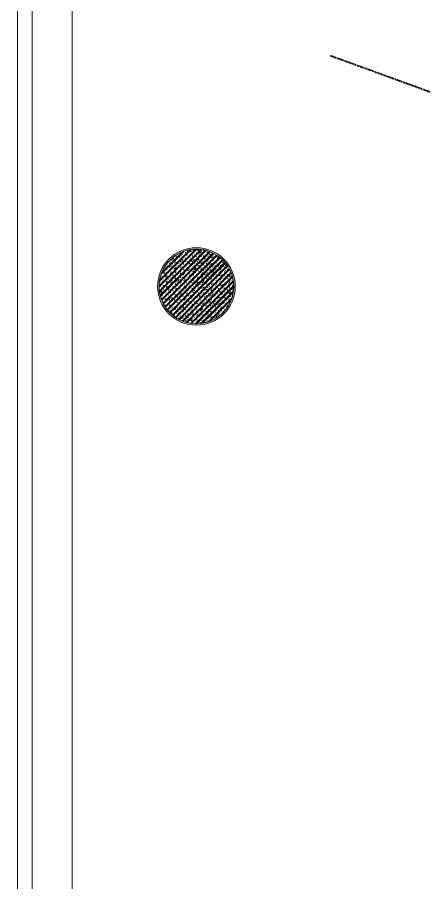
# Model space of a CAD drawing. Header units: millimetres. Extents: x -32090 to 18410, y 18847 to 76047.
# Drawn here: x -32090 to -28005, y 61546 to 70256 of the extents above; entities that cross this region are included whole.
import ezdxf

# ---------------------------------------------------------------- set-up
doc = ezdxf.new("R2010")
doc.units = ezdxf.units.MM
doc.linetypes.add('dash 1-1', pattern=[2, 1, -1])
for name, color, linetype, lineweight in [('A-DETL', 90, 'Continuous', 5), ('A-FLOR', 192, 'Continuous', 5), ('A-WALL', 113, 'Continuous', 5), ('A-WALL-PATT', 111, 'Continuous', 5), ('S-COLS', 52, 'Continuous', 5)]:
    doc.layers.add(name, color=color, linetype=linetype, lineweight=lineweight)

# ---------------------------------------------------------------- blocks, each defined once
blk = doc.blocks.new('GUTTER_1 - GUTTER_1-8544427-1st Traffic Floor Plan - Pedestrian')
at = {"layer": 'A-FLOR'}
for p, q in [((-32089.9, 18847), (-32089.9, 76047.2)), ((-31939.9, 75897.2), (-31939.9, 18997))]:
    blk.add_line(p, q, dxfattribs=at)

msp = doc.modelspace()

# ---------------------------------------------------------------- hatches: boundary and pattern name
at = {"layer": 'A-WALL-PATT'}
for points in [[(-30674, 67547), (-30664.9, 67547), (-30658.5, 67614.7), (-30642.3, 67675.3), (-30614.7, 67734.5), (-30577.2, 67788), (-30531, 67834.3), (-30477.4, 67871.8), (-30418.2, 67899.4), (-30355.1, 67916.3), (-30289.9, 67922), (-30222.2, 67915.6), (-30161.7, 67899.4), (-30101.9, 67871.4), (-30048.9, 67834.3), (-30002.7, 67788), (-29965.2, 67734.5), (-29937.5, 67675.3), (-29920.6, 67612.1), (-29914.9, 67547), (-29899.9, 67547), (-29905.9, 67614.7), (-29923.5, 67680.4), (-29952.2, 67742), (-29991.2, 67797.7), (-30039.2, 67845.8), (-30094.9, 67884.7), (-30156.5, 67913.5), (-30224.8, 67931.3), (-30289.9, 67937), (-30357.7, 67931.1), (-30423.3, 67913.5), (-30484.9, 67884.7), (-30540.6, 67845.8), (-30588.7, 67797.7), (-30627.7, 67742), (-30656.4, 67680.4), (-30674, 67614.7), (-30679.9, 67547)], [(-30289.9, 67157), (-30222.2, 67162.9), (-30156.5, 67180.5), (-30094.9, 67209.3), (-30039.2, 67248.2), (-29991.2, 67296.3), (-29952.2, 67352), (-29923.5, 67413.6), (-29905.9, 67479.3), (-29899.9, 67547), (-29914.9, 67547), (-29921.3, 67479.3), (-29937.5, 67418.7), (-29965.2, 67359.5), (-30002.7, 67306), (-30048.9, 67259.7), (-30102.4, 67222.2), (-30161.7, 67194.6), (-30224.8, 67177.7), (-30289.9, 67172), (-30357.7, 67178.4), (-30418.2, 67194.6), (-30477.4, 67222.2), (-30531, 67259.7), (-30577.2, 67306), (-30614.7, 67359.5), (-30642.3, 67418.7), (-30659.2, 67481.9), (-30664.9, 67547), (-30679.9, 67547), (-30674, 67479.3), (-30656.4, 67413.6), (-30627.7, 67352), (-30588.7, 67296.3), (-30540.6, 67248.2), (-30484.9, 67209.3), (-30423.3, 67180.5), (-30355.1, 67162.7)]]:
    msp.add_hatch(color=256, dxfattribs=at).paths.add_polyline_path(points)
at = {"layer": 'S-COLS'}
h = msp.add_hatch(dxfattribs=at)
h.set_pattern_fill('FP_1', color=256, style=0, pattern_type=2)
h.set_pattern_definition([(50, (0, 0), (63.763904, -5.57885), [6.667, -73.342]), (355, (0, 0), (-12.334876, 66.869514), [5.334, -58.674]), (100.451, (5.314, -0.465), (51.43036, 61.29098), [5.667, -62.332]), (46.184, (0, 17.78), (94.87722, -14.71484), [10.001, -110.014]), (96.636, (7.91, 16.55), (83.09115, 86.5993), [8.5, -93.497]), (351.184, (0, 17.78), (83.09204, 86.59928), [8.001, -88.011]), (21, (8.89, 13.335), (53.064487, -35.792726), [6.667, -73.342]), (326, (8.89, 13.335), (21.63066, 64.46546), [5.334, -58.674]), (71.451, (13.31, 10.35), (74.69646, 28.672367), [5.667, -62.332]), (37.5, (0, 0), (1.080413, 29.594271), [1.676, -56.286, 1.676, -57.887, -58.896]), (37.5, (0, 0), (1.080413, 29.594271), [-117.526, 1.676, -57.22]), (7.5, (0, 0), (23.386368, 35.063507), [1.676, -32.283, 1.676, -54.953, -22.447]), (7.5, (0, 0), (23.386368, 35.063507), [-90.589, 1.676, -20.771]), (327.5, (-19.825, 0), (47.456567, -2.005468), [1.676, -20.549, 1.676, -67.666, -92.011]), (327.5, (-19.825, 0), (47.456567, -2.005468), [-91.567, 1.676, -90.335]), (317.5, (-28.715, 0), (51.844948, 8.89904), [1.676, -27.216, 1.676, -44.374, -65.341]), (317.5, (-28.715, 0), (51.844948, 8.89904), [-74.943, 1.676, -63.665]), (45, (0, 0), (-26.715908, 26.715908), []), (45, (0, 10.89), (-26.715908, 26.715908), [])])
h.paths.add_polyline_path([(-30289.9, 67172), (-30224.8, 67177.7), (-30161.7, 67194.6), (-30102.4, 67222.2), (-30048.9, 67259.7), (-30002.7, 67306), (-29965.2, 67359.5), (-29937.5, 67418.7), (-29920.6, 67481.9), (-29914.9, 67547), (-29920.6, 67612.1), (-29937.5, 67675.3), (-29965.2, 67734.5), (-30002.7, 67788), (-30048.9, 67834.3), (-30102.4, 67871.8), (-30161.7, 67899.4), (-30224.8, 67916.3), (-30289.9, 67922), (-30355.1, 67916.3), (-30418.2, 67899.4), (-30477.9, 67871.4), (-30531, 67834.3), (-30577.2, 67788), (-30614.7, 67734.5), (-30642.3, 67675.3), (-30659.2, 67612.1), (-30664.9, 67547), (-30659.2, 67481.9), (-30642.3, 67418.7), (-30614.7, 67359.5), (-30577.2, 67306), (-30531, 67259.7), (-30477.4, 67222.2), (-30418.2, 67194.6), (-30355.1, 67177.7)])

# ---------------------------------------------------------------- linework, layer by layer
at = {"layer": 'A-DETL', "linetype": 'dash 1-1', "lineweight": 40}
msp.add_line((-28948.7, 69872.7), (-22558.8, 67547), dxfattribs=at)
at = {"layer": 'A-FLOR'}
msp.add_line((-31539.9, 19397), (-31539.9, 75497.2), dxfattribs=at)
at = {"layer": 'A-WALL', "lineweight": 15}
for radius, start, end in [(390, 0, 180), (375, 0, 180), (390, 180, 0), (375, 180, 0)]:
    msp.add_arc((-30289.9, 67547), radius, start, end, dxfattribs=at)
at = {"layer": 'S-COLS', "lineweight": 15}
for start, end in [(0, 180), (180, 0)]:
    msp.add_arc((-30289.9, 67547), 375, start, end, dxfattribs=at)

# ---------------------------------------------------------------- block references
at = {"layer": 'A-FLOR'}
msp.add_blockref('GUTTER_1 - GUTTER_1-8544427-1st Traffic Floor Plan - Pedestrian', (0, 0), dxfattribs=at)

doc.saveas('drawing.dxf')
